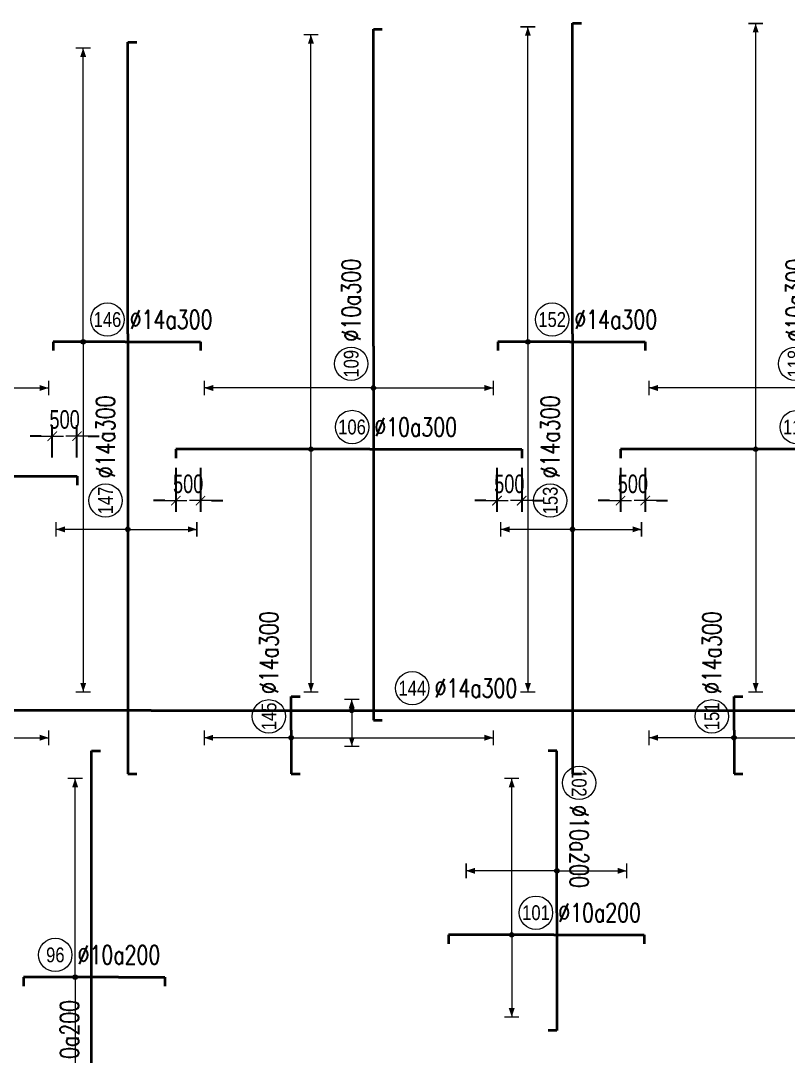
# Model space of a CAD drawing. Header units: millimetres. Extents: x -179076 to 505271, y -18667 to 80933.
# Drawn here: x 172832 to 188367, y 58000 to 78959 of the extents above; entities that cross this region are included whole.
import ezdxf
from ezdxf.enums import TextEntityAlignment as Align

# ---------------------------------------------------------------- set-up
doc = ezdxf.new("R2010")
doc.units = ezdxf.units.MM
doc.layers.get('0').update_dxf_attribs({"lineweight": 20})
doc.layers.get('Defpoints').update_dxf_attribs({"color": 151, "lineweight": 9})
for name, color, linetype, lineweight in [('NDC_S_DIM', 1, 'Continuous', 15), ('NDC_S_REBAR', 4, 'Continuous', 35), ('NDC_S_VN TEXT', 7, 'Continuous', 20)]:
    doc.layers.add(name, color=color, linetype=linetype, lineweight=lineweight)
doc.styles.add('ARIAL', font='arial.ttf', dxfattribs={"width": 0.8})
doc.styles.add('NDC_DIM', font='', dxfattribs={"width": 0.75})
doc.styles.add('NDC_EN TXT', font='romans.shx', dxfattribs={"width": 0.8})
doc.styles.get('NDC_DIM').set_extended_font_data('Dotum')
doc.dimstyles.new('NDC_dim_150', dxfattribs={"dimscale": 150, "dimtxt": 2.5, "dimasz": 1.5, "dimexe": 1.5, "dimexo": 2.5, "dimgap": 1, "dimtad": 1, "dimdec": 0, "dimzin": 0, "dimdsep": 46, "dimtxsty": 'NDC_DIM', "dimblk": 'DIMMARK', "dimcen": 0.09, "dimdle": 1.2, "dimclrd": 1, "dimclre": 1, "dimclrt": 3, "dimadec": 0, "dimazin": 0, "dimtfac": 1, "dimtdec": 0, "dimtix": 1, "dimtofl": 0, "dimtmove": 0, "dimatfit": 3, "dimfxl": 8, "dimfxlon": 1, "dimtolj": 1, "dimtzin": 0, "dimarcsym": 0})

# ---------------------------------------------------------------- blocks, each defined once
blk = doc.blocks.new('DIMMARK')
at = {"layer": 'NDC_S_DIM', "color": 1}
blk.add_line((-1.5, 0), (1, 0), dxfattribs=at)
at = {"layer": 'NDC_S_DIM', "color": 2, "const_width": 0.1}
blk.add_lwpolyline([(-0.424, -0.424), (0.424, 0.424)], dxfattribs=at)
blk = doc.blocks.new('*D217')
at = {"layer": 'Defpoints', "color": 0, "transparency": 16777216}
for p in [(173971, 70550), (173471, 69742), (173971, 69742)]:
    blk.add_point(p, dxfattribs=at)
at = {"layer": 'NDC_S_DIM', "color": 1, "lineweight": -2, "transparency": 16777216}
for p, q in [((173471, 70117), (173471, 70775)), ((173971, 70117), (173971, 70775)), ((173246, 70550), (173021, 70550)), ((174196, 70550), (174421, 70550))]:
    blk.add_line(p, q, dxfattribs=at)
at = {"layer": 'NDC_S_DIM', "color": 1, "lineweight": -2, "transparency": 16777216, "xscale": 225, "yscale": 225, "zscale": 225}
blk.add_blockref('DIMMARK', (173471, 70550), dxfattribs=at)
at = {"layer": 'NDC_S_DIM', "color": 1, "lineweight": -2, "transparency": 16777216, "xscale": 225, "yscale": 225, "zscale": 225, "rotation": 180}
blk.add_blockref('DIMMARK', (173971, 70550), dxfattribs=at)
at = {"layer": 'NDC_S_DIM', "color": 3, "transparency": 16777216, "insert": (173721, 70887), "char_height": 375, "attachment_point": 5, "style": 'NDC_DIM'}
blk.add_mtext('\\A1;500', dxfattribs=at)
blk = doc.blocks.new('*D218')
at = {"layer": 'Defpoints', "color": 0, "transparency": 16777216}
for p in [(175971, 70286), (176471, 70286), (176471, 69246)]:
    blk.add_point(p, dxfattribs=at)
at = {"layer": 'NDC_S_DIM', "color": 1, "lineweight": -2, "transparency": 16777216}
for p, q in [((175971, 69911), (175971, 69021)), ((176471, 69911), (176471, 69021)), ((175746, 69246), (175521, 69246)), ((176696, 69246), (176921, 69246))]:
    blk.add_line(p, q, dxfattribs=at)
at = {"layer": 'NDC_S_DIM', "color": 1, "lineweight": -2, "transparency": 16777216, "xscale": 225, "yscale": 225, "zscale": 225}
blk.add_blockref('DIMMARK', (175971, 69246), dxfattribs=at)
at = {"layer": 'NDC_S_DIM', "color": 1, "lineweight": -2, "transparency": 16777216, "xscale": 225, "yscale": 225, "zscale": 225, "rotation": 180}
blk.add_blockref('DIMMARK', (176471, 69246), dxfattribs=at)
at = {"layer": 'NDC_S_DIM', "color": 3, "transparency": 16777216, "insert": (176221, 69584), "char_height": 375, "attachment_point": 5, "style": 'NDC_DIM'}
blk.add_mtext('\\A1;500', dxfattribs=at)
blk = doc.blocks.new('*D219')
at = {"layer": 'Defpoints', "color": 0, "transparency": 16777216}
for p in [(182471, 70286), (182971, 70286), (182471, 69246)]:
    blk.add_point(p, dxfattribs=at)
at = {"layer": 'NDC_S_DIM', "color": 1, "lineweight": -2, "transparency": 16777216}
for p, q in [((182471, 69911), (182471, 69021)), ((182971, 69911), (182971, 69021)), ((182246, 69246), (182021, 69246)), ((183196, 69246), (183421, 69246))]:
    blk.add_line(p, q, dxfattribs=at)
at = {"layer": 'NDC_S_DIM', "color": 1, "lineweight": -2, "transparency": 16777216, "xscale": 225, "yscale": 225, "zscale": 225}
blk.add_blockref('DIMMARK', (182471, 69246), dxfattribs=at)
at = {"layer": 'NDC_S_DIM', "color": 1, "lineweight": -2, "transparency": 16777216, "xscale": 225, "yscale": 225, "zscale": 225, "rotation": 180}
blk.add_blockref('DIMMARK', (182971, 69246), dxfattribs=at)
at = {"layer": 'NDC_S_DIM', "color": 3, "transparency": 16777216, "insert": (182721, 69584), "char_height": 375, "attachment_point": 5, "style": 'NDC_DIM'}
blk.add_mtext('\\A1;500', dxfattribs=at)
blk = doc.blocks.new('*D220')
at = {"layer": 'Defpoints', "color": 0, "transparency": 16777216}
for p in [(184971, 70286), (185471, 70286), (185471, 69246)]:
    blk.add_point(p, dxfattribs=at)
at = {"layer": 'NDC_S_DIM', "color": 1, "lineweight": -2, "transparency": 16777216}
for p, q in [((184971, 69911), (184971, 69021)), ((185471, 69911), (185471, 69021)), ((184746, 69246), (184521, 69246)), ((185696, 69246), (185921, 69246))]:
    blk.add_line(p, q, dxfattribs=at)
at = {"layer": 'NDC_S_DIM', "color": 1, "lineweight": -2, "transparency": 16777216, "xscale": 225, "yscale": 225, "zscale": 225}
blk.add_blockref('DIMMARK', (184971, 69246), dxfattribs=at)
at = {"layer": 'NDC_S_DIM', "color": 1, "lineweight": -2, "transparency": 16777216, "xscale": 225, "yscale": 225, "zscale": 225, "rotation": 180}
blk.add_blockref('DIMMARK', (185471, 69246), dxfattribs=at)
at = {"layer": 'NDC_S_DIM', "color": 3, "transparency": 16777216, "insert": (185221, 69584), "char_height": 375, "attachment_point": 5, "style": 'NDC_DIM'}
blk.add_mtext('\\A1;500', dxfattribs=at)
blk = doc.blocks.new('*U351')
h = blk.add_hatch(color=6)
edge = h.paths.add_edge_path()
edge.add_arc((27.07, 0), 0.3, 0, 360)
at = {"layer": 'NDC_S_DIM', "color": 8}
for q in [(27.07, 1.49), (27.07, -4.84)]:
    blk.add_line((27.07, 0), q, dxfattribs=at)
for points in [[(26.07, 1.49, 0.2, 0.2, 0), (28.07, 1.49, 0, 0, 0)], [(26.07, -4.84, 0.2, 0.2, 0), (28.07, -4.84, 0, 0, 0)]]:
    blk.add_lwpolyline(points, format="xyseb", dxfattribs=at)
at = {"layer": 'NDC_S_DIM'}
blk.add_circle((35.24, 3), 2.25, dxfattribs=at)
at = {"layer": 'NDC_S_DIM', "color": 6}
blk.add_circle((27.07, 0), 0.3, dxfattribs=at)
at = {"layer": 'NDC_S_DIM', "color": 8}
for points in [[(26.67, 0.29), (27.07, 1.49), (27.47, 0.29)], [(26.67, -3.64), (27.07, -4.84), (27.47, -3.64)]]:
    blk.add_solid(points, dxfattribs=at)
at = {"layer": 'NDC_S_REBAR'}
for q in [(-107.67, 0), (281, 0)]:
    blk.add_line((0, 0), q, dxfattribs=at)
at = {"layer": 'NDC_S_VN TEXT', "color": 3, "style": 'NDC_EN TXT', "width": 0.75}
blk.add_attdef('DKT', (38.24, 1.75), '', height=2.5, dxfattribs=at)
at = {"layer": 'NDC_S_VN TEXT', "style": 'ARIAL', "width": 0.8}
blk.add_attdef('KHT', text='', height=2, dxfattribs=at).set_placement((35.24, 3), align=Align.MIDDLE_CENTER)
blk = doc.blocks.new('*U300')
h = blk.add_hatch(color=6)
edge = h.paths.add_edge_path()
edge.add_arc((-7.93, 0), 0.3, 0, 360)
at = {"layer": 'NDC_S_DIM', "color": 8}
for q in [(-7.93, 55.93), (-7.93, -32.75)]:
    blk.add_line((-7.93, 0), q, dxfattribs=at)
for points in [[(-8.93, 55.93, 0.2, 0.2, 0), (-6.93, 55.93, 0, 0, 0)], [(-8.93, -32.75, 0.2, 0.2, 0), (-6.93, -32.75, 0, 0, 0)]]:
    blk.add_lwpolyline(points, format="xyseb", dxfattribs=at)
at = {"layer": 'NDC_S_DIM'}
blk.add_circle((-2.39, 3), 2.25, dxfattribs=at)
at = {"layer": 'NDC_S_DIM', "color": 6}
blk.add_circle((-7.93, 0), 0.3, dxfattribs=at)
at = {"layer": 'NDC_S_DIM', "color": 8}
for points in [[(-8.33, 54.73), (-7.93, 55.93), (-7.53, 54.73)], [(-8.33, -31.55), (-7.93, -32.75), (-7.53, -31.55)]]:
    blk.add_solid(points, dxfattribs=at)
at = {"layer": 'NDC_S_REBAR'}
for p, q in [((0, 0), (-26.16, 0)), ((-26.16, 0), (-26.16, -1.2)), ((0, 0), (20.5, 0)), ((20.5, 0), (20.5, -1.2)), ((-26.16, -1.2), (-26.16, -1.2)), ((20.5, -1.2), (20.5, -1.2))]:
    blk.add_line(p, q, dxfattribs=at)
at = {"layer": 'NDC_S_VN TEXT', "color": 3, "style": 'NDC_EN TXT', "width": 0.75}
blk.add_attdef('DKT', (0.61, 1.75), '', height=2.5, dxfattribs=at)
at = {"layer": 'NDC_S_VN TEXT', "style": 'ARIAL', "width": 0.8}
blk.add_attdef('KHT', text='', height=2, dxfattribs=at).set_placement((-2.39, 3), align=Align.MIDDLE_CENTER)
blk = doc.blocks.new('*U301')
h = blk.add_hatch(color=6)
edge = h.paths.add_edge_path()
edge.add_arc((-7.93, 0), 0.3, 0, 360)
at = {"layer": 'NDC_S_DIM', "color": 8}
for q in [(-7.93, 57.45), (-7.93, -32.75)]:
    blk.add_line((-7.93, 0), q, dxfattribs=at)
for points in [[(-8.93, 57.45, 0.2, 0.2, 0), (-6.93, 57.45, 0, 0, 0)], [(-8.93, -32.75, 0.2, 0.2, 0), (-6.93, -32.75, 0, 0, 0)]]:
    blk.add_lwpolyline(points, format="xyseb", dxfattribs=at)
at = {"layer": 'NDC_S_DIM'}
blk.add_circle((-2.39, 3), 2.25, dxfattribs=at)
at = {"layer": 'NDC_S_DIM', "color": 6}
blk.add_circle((-7.93, 0), 0.3, dxfattribs=at)
at = {"layer": 'NDC_S_DIM', "color": 8}
for points in [[(-8.33, 56.25), (-7.93, 57.45), (-7.53, 56.25)], [(-8.33, -31.55), (-7.93, -32.75), (-7.53, -31.55)]]:
    blk.add_solid(points, dxfattribs=at)
at = {"layer": 'NDC_S_REBAR'}
for p, q in [((0, 0), (-26.16, 0)), ((-26.16, 0), (-26.16, -1.2)), ((0, 0), (20.5, 0)), ((20.5, 0), (20.5, -1.2)), ((-26.16, -1.2), (-26.16, -1.2)), ((20.5, -1.2), (20.5, -1.2))]:
    blk.add_line(p, q, dxfattribs=at)
at = {"layer": 'NDC_S_VN TEXT', "color": 3, "style": 'NDC_EN TXT', "width": 0.75}
blk.add_attdef('DKT', (0.61, 1.75), '', height=2.5, dxfattribs=at)
at = {"layer": 'NDC_S_VN TEXT', "style": 'ARIAL', "width": 0.8}
blk.add_attdef('KHT', text='', height=2, dxfattribs=at).set_placement((-2.39, 3), align=Align.MIDDLE_CENTER)
blk = doc.blocks.new('*U319')
h = blk.add_hatch(color=6)
edge = h.paths.add_edge_path()
edge.add_arc((-5.66, 0), 0.3, 0, 360)
at = {"layer": 'NDC_S_DIM', "color": 8}
for q in [(-5.66, 39.64), (-5.66, -47.25)]:
    blk.add_line((-5.66, 0), q, dxfattribs=at)
for points in [[(-6.66, 39.64, 0.2, 0.2, 0), (-4.66, 39.64, 0, 0, 0)], [(-6.66, -47.25, 0.2, 0.2, 0), (-4.66, -47.25, 0, 0, 0)]]:
    blk.add_lwpolyline(points, format="xyseb", dxfattribs=at)
at = {"layer": 'NDC_S_DIM'}
blk.add_circle((-2.39, 3), 2.25, dxfattribs=at)
at = {"layer": 'NDC_S_DIM', "color": 6}
blk.add_circle((-5.66, 0), 0.3, dxfattribs=at)
at = {"layer": 'NDC_S_DIM', "color": 8}
for points in [[(-6.06, 38.44), (-5.66, 39.64), (-5.26, 38.44)], [(-6.06, -46.05), (-5.66, -47.25), (-5.26, -46.05)]]:
    blk.add_solid(points, dxfattribs=at)
at = {"layer": 'NDC_S_REBAR'}
for p, q in [((0, 0), (-9.73, 0)), ((-9.73, 0), (-9.73, -1.2)), ((0, 0), (10.15, 0)), ((10.15, 0), (10.15, -1.2)), ((-9.73, -1.2), (-9.73, -1.2)), ((10.15, -1.2), (10.15, -1.2))]:
    blk.add_line(p, q, dxfattribs=at)
at = {"layer": 'NDC_S_VN TEXT', "color": 3, "style": 'NDC_EN TXT', "width": 0.75}
blk.add_attdef('DKT', (0.61, 1.75), '', height=2.5, dxfattribs=at)
at = {"layer": 'NDC_S_VN TEXT', "style": 'ARIAL', "width": 0.8}
blk.add_attdef('KHT', text='', height=2, dxfattribs=at).set_placement((-2.39, 3), align=Align.MIDDLE_CENTER)
blk = doc.blocks.new('*U320')
h = blk.add_hatch(color=6)
edge = h.paths.add_edge_path()
edge.add_arc((-5.66, 0), 0.3, 0, 360)
at = {"layer": 'NDC_S_DIM', "color": 8}
for q in [(-5.66, 42.49), (-5.66, -47.25)]:
    blk.add_line((-5.66, 0), q, dxfattribs=at)
for points in [[(-6.66, 42.49, 0.2, 0.2, 0), (-4.66, 42.49, 0, 0, 0)], [(-6.66, -47.25, 0.2, 0.2, 0), (-4.66, -47.25, 0, 0, 0)]]:
    blk.add_lwpolyline(points, format="xyseb", dxfattribs=at)
at = {"layer": 'NDC_S_DIM'}
blk.add_circle((-2.39, 3), 2.25, dxfattribs=at)
at = {"layer": 'NDC_S_DIM', "color": 6}
blk.add_circle((-5.66, 0), 0.3, dxfattribs=at)
at = {"layer": 'NDC_S_DIM', "color": 8}
for points in [[(-6.06, 41.29), (-5.66, 42.49), (-5.26, 41.29)], [(-6.06, -46.05), (-5.66, -47.25), (-5.26, -46.05)]]:
    blk.add_solid(points, dxfattribs=at)
at = {"layer": 'NDC_S_REBAR'}
for p, q in [((0, 0), (-9.73, 0)), ((-9.73, 0), (-9.73, -1.2)), ((0, 0), (10.15, 0)), ((10.15, 0), (10.15, -1.2)), ((-9.73, -1.2), (-9.73, -1.2)), ((10.15, -1.2), (10.15, -1.2))]:
    blk.add_line(p, q, dxfattribs=at)
at = {"layer": 'NDC_S_VN TEXT', "color": 3, "style": 'NDC_EN TXT', "width": 0.75}
blk.add_attdef('DKT', (0.61, 1.75), '', height=2.5, dxfattribs=at)
at = {"layer": 'NDC_S_VN TEXT', "style": 'ARIAL', "width": 0.8}
blk.add_attdef('KHT', text='', height=2, dxfattribs=at).set_placement((-2.39, 3), align=Align.MIDDLE_CENTER)
blk = doc.blocks.new('*U327')
h = blk.add_hatch(color=6)
edge = h.paths.add_edge_path()
edge.add_arc((-5.66, 0), 0.3, 0, 360)
at = {"layer": 'NDC_S_DIM', "color": 8}
for q in [(-5.66, 16.37), (-5.66, -12.63)]:
    blk.add_line((-5.66, 0), q, dxfattribs=at)
for points in [[(-6.66, 16.37, 0.2, 0.2, 0), (-4.66, 16.37, 0, 0, 0)], [(-6.66, -12.63, 0.2, 0.2, 0), (-4.66, -12.63, 0, 0, 0)]]:
    blk.add_lwpolyline(points, format="xyseb", dxfattribs=at)
at = {"layer": 'NDC_S_DIM'}
blk.add_circle((-2.39, 3), 2.25, dxfattribs=at)
at = {"layer": 'NDC_S_DIM', "color": 6}
blk.add_circle((-5.66, 0), 0.3, dxfattribs=at)
at = {"layer": 'NDC_S_DIM', "color": 8}
for points in [[(-6.06, 15.17), (-5.66, 16.37), (-5.26, 15.17)], [(-6.06, -11.43), (-5.66, -12.63), (-5.26, -11.43)]]:
    blk.add_solid(points, dxfattribs=at)
at = {"layer": 'NDC_S_REBAR'}
for p, q in [((0, 0), (-50.5, 0)), ((-50.5, 0), (-50.5, -1.2)), ((0, 0), (39.27, 0)), ((39.27, 0), (39.27, -1.2)), ((-50.5, -1.2), (-50.5, -1.2)), ((39.27, -1.2), (39.27, -1.2))]:
    blk.add_line(p, q, dxfattribs=at)
at = {"layer": 'NDC_S_VN TEXT', "color": 3, "style": 'NDC_EN TXT', "width": 0.75}
blk.add_attdef('DKT', (0.61, 1.75), '', height=2.5, dxfattribs=at)
at = {"layer": 'NDC_S_VN TEXT', "style": 'ARIAL', "width": 0.8}
blk.add_attdef('KHT', text='', height=2, dxfattribs=at).set_placement((-2.39, 3), align=Align.MIDDLE_CENTER)
blk = doc.blocks.new('*U328')
h = blk.add_hatch(color=6)
edge = h.paths.add_edge_path()
edge.add_arc((-5.66, 0), 0.3, 0, 360)
at = {"layer": 'NDC_S_DIM', "color": 8}
for q in [(-5.66, 22.82), (-5.66, -16.18)]:
    blk.add_line((-5.66, 0), q, dxfattribs=at)
for points in [[(-6.66, 22.82, 0.2, 0.2, 0), (-4.66, 22.82, 0, 0, 0)], [(-6.66, -16.18, 0.2, 0.2, 0), (-4.66, -16.18, 0, 0, 0)]]:
    blk.add_lwpolyline(points, format="xyseb", dxfattribs=at)
at = {"layer": 'NDC_S_DIM'}
blk.add_circle((-2.39, 3), 2.25, dxfattribs=at)
at = {"layer": 'NDC_S_DIM', "color": 6}
blk.add_circle((-5.66, 0), 0.3, dxfattribs=at)
at = {"layer": 'NDC_S_DIM', "color": 8}
for points in [[(-6.06, 21.62), (-5.66, 22.82), (-5.26, 21.62)], [(-6.06, -14.98), (-5.66, -16.18), (-5.26, -14.98)]]:
    blk.add_solid(points, dxfattribs=at)
at = {"layer": 'NDC_S_REBAR'}
for p, q in [((0, 0), (-50.5, 0)), ((-50.5, 0), (-50.5, -1.2)), ((0, 0), (42.74, 0)), ((42.74, 0), (42.74, -1.2)), ((-50.5, -1.2), (-50.5, -1.2)), ((42.74, -1.2), (42.74, -1.2))]:
    blk.add_line(p, q, dxfattribs=at)
at = {"layer": 'NDC_S_VN TEXT', "color": 3, "style": 'NDC_EN TXT', "width": 0.75}
blk.add_attdef('DKT', (0.61, 1.75), '', height=2.5, dxfattribs=at)
at = {"layer": 'NDC_S_VN TEXT', "style": 'ARIAL', "width": 0.8}
blk.add_attdef('KHT', text='', height=2, dxfattribs=at).set_placement((-2.39, 3), align=Align.MIDDLE_CENTER)
blk = doc.blocks.new('*U329')
h = blk.add_hatch(color=6)
edge = h.paths.add_edge_path()
edge.add_arc((-5.66, 0), 0.3, 0, 360)
at = {"layer": 'NDC_S_DIM', "color": 8}
for q in [(-5.66, 22.72), (-5.66, -16.28)]:
    blk.add_line((-5.66, 0), q, dxfattribs=at)
for points in [[(-6.66, 22.72, 0.2, 0.2, 0), (-4.66, 22.72, 0, 0, 0)], [(-6.66, -16.28, 0.2, 0.2, 0), (-4.66, -16.28, 0, 0, 0)]]:
    blk.add_lwpolyline(points, format="xyseb", dxfattribs=at)
at = {"layer": 'NDC_S_DIM'}
blk.add_circle((-2.39, 3), 2.25, dxfattribs=at)
at = {"layer": 'NDC_S_DIM', "color": 6}
blk.add_circle((-5.66, 0), 0.3, dxfattribs=at)
at = {"layer": 'NDC_S_DIM', "color": 8}
for points in [[(-6.06, 21.52), (-5.66, 22.72), (-5.26, 21.52)], [(-6.06, -15.08), (-5.66, -16.28), (-5.26, -15.08)]]:
    blk.add_solid(points, dxfattribs=at)
at = {"layer": 'NDC_S_REBAR'}
for p, q in [((0, 0), (-50.5, 0)), ((-50.5, 0), (-50.5, -1.2)), ((0, 0), (43.9, 0)), ((43.9, 0), (43.9, -1.2)), ((-50.5, -1.2), (-50.5, -1.2)), ((43.9, -1.2), (43.9, -1.2))]:
    blk.add_line(p, q, dxfattribs=at)
at = {"layer": 'NDC_S_VN TEXT', "color": 3, "style": 'NDC_EN TXT', "width": 0.75}
blk.add_attdef('DKT', (0.61, 1.75), '', height=2.5, dxfattribs=at)
at = {"layer": 'NDC_S_VN TEXT', "style": 'ARIAL', "width": 0.8}
blk.add_attdef('KHT', text='', height=2, dxfattribs=at).set_placement((-2.39, 3), align=Align.MIDDLE_CENTER)
blk = doc.blocks.new('*U312')
h = blk.add_hatch(color=6)
edge = h.paths.add_edge_path()
edge.add_arc((-26.39, 0), 0.3, 0, 360)
at = {"layer": 'NDC_S_DIM', "color": 8}
for q in [(-26.39, 9.68), (-26.39, -9.32)]:
    blk.add_line((-26.39, 0), q, dxfattribs=at)
for points in [[(-27.39, 9.68, 0.2, 0.2, 0), (-25.39, 9.68, 0, 0, 0)], [(-27.39, -9.32, 0.2, 0.2, 0), (-25.39, -9.32, 0, 0, 0)]]:
    blk.add_lwpolyline(points, format="xyseb", dxfattribs=at)
at = {"layer": 'NDC_S_DIM'}
blk.add_circle((-22.5, 3), 2.25, dxfattribs=at)
at = {"layer": 'NDC_S_DIM', "color": 6}
blk.add_circle((-26.39, 0), 0.3, dxfattribs=at)
at = {"layer": 'NDC_S_DIM', "color": 8}
for points in [[(-26.79, 8.48), (-26.39, 9.68), (-25.99, 8.48)], [(-26.79, -8.12), (-26.39, -9.32), (-25.99, -8.12)]]:
    blk.add_solid(points, dxfattribs=at)
at = {"layer": 'NDC_S_REBAR'}
for p, q in [((0, 0), (-59.39, 0)), ((-59.39, 0), (-59.39, -1.2)), ((0, 0), (39.33, 0)), ((39.33, 0), (39.33, -1.2)), ((-59.39, -1.2), (-59.39, -1.2)), ((39.33, -1.2), (39.33, -1.2))]:
    blk.add_line(p, q, dxfattribs=at)
at = {"layer": 'NDC_S_VN TEXT', "color": 3, "style": 'NDC_EN TXT', "width": 0.75}
blk.add_attdef('DKT', (-19.5, 1.75), '', height=2.5, dxfattribs=at)
at = {"layer": 'NDC_S_VN TEXT', "style": 'ARIAL', "width": 0.8}
blk.add_attdef('KHT', text='', height=2, dxfattribs=at).set_placement((-22.5, 3), align=Align.MIDDLE_CENTER)
blk = doc.blocks.new('*U313')
h = blk.add_hatch(color=6)
edge = h.paths.add_edge_path()
edge.add_arc((-26.39, 0), 0.3, 0, 360)
at = {"layer": 'NDC_S_DIM', "color": 8}
for q in [(-26.39, 9.68), (-26.39, -9.32)]:
    blk.add_line((-26.39, 0), q, dxfattribs=at)
for points in [[(-27.39, 9.68, 0.2, 0.2, 0), (-25.39, 9.68, 0, 0, 0)], [(-27.39, -9.32, 0.2, 0.2, 0), (-25.39, -9.32, 0, 0, 0)]]:
    blk.add_lwpolyline(points, format="xyseb", dxfattribs=at)
at = {"layer": 'NDC_S_DIM'}
blk.add_circle((-22.5, 3), 2.25, dxfattribs=at)
at = {"layer": 'NDC_S_DIM', "color": 6}
blk.add_circle((-26.39, 0), 0.3, dxfattribs=at)
at = {"layer": 'NDC_S_DIM', "color": 8}
for points in [[(-26.79, 8.48), (-26.39, 9.68), (-25.99, 8.48)], [(-26.79, -8.12), (-26.39, -9.32), (-25.99, -8.12)]]:
    blk.add_solid(points, dxfattribs=at)
at = {"layer": 'NDC_S_REBAR'}
for p, q in [((0, 0), (-59.39, 0)), ((-59.39, 0), (-59.39, -1.2)), ((0, 0), (41.92, 0)), ((41.92, 0), (41.92, -1.2)), ((-59.39, -1.2), (-59.39, -1.2)), ((41.92, -1.2), (41.92, -1.2))]:
    blk.add_line(p, q, dxfattribs=at)
at = {"layer": 'NDC_S_VN TEXT', "color": 3, "style": 'NDC_EN TXT', "width": 0.75}
blk.add_attdef('DKT', (-19.5, 1.75), '', height=2.5, dxfattribs=at)
at = {"layer": 'NDC_S_VN TEXT', "style": 'ARIAL', "width": 0.8}
blk.add_attdef('KHT', text='', height=2, dxfattribs=at).set_placement((-22.5, 3), align=Align.MIDDLE_CENTER)
blk = doc.blocks.new('*U346')
h = blk.add_hatch(color=6)
edge = h.paths.add_edge_path()
edge.add_arc((-1.02, 0), 0.3, 0, 360)
at = {"layer": 'NDC_S_DIM', "color": 8}
for q in [(-1.02, 6.99), (-1.02, -18.01)]:
    blk.add_line((-1.02, 0), q, dxfattribs=at)
for points in [[(-2.02, 6.99, 0.2, 0.2, 0), (-0.02, 6.99, 0, 0, 0)], [(-2.02, -18.01, 0.2, 0.2, 0), (-0.02, -18.01, 0, 0, 0)]]:
    blk.add_lwpolyline(points, format="xyseb", dxfattribs=at)
at = {"layer": 'NDC_S_DIM'}
blk.add_circle((1.87, 3), 2.25, dxfattribs=at)
at = {"layer": 'NDC_S_DIM', "color": 6}
blk.add_circle((-1.02, 0), 0.3, dxfattribs=at)
at = {"layer": 'NDC_S_DIM', "color": 8}
for points in [[(-1.42, 5.79), (-1.02, 6.99), (-0.62, 5.79)], [(-1.42, -16.81), (-1.02, -18.01), (-0.62, -16.81)]]:
    blk.add_solid(points, dxfattribs=at)
at = {"layer": 'NDC_S_REBAR'}
for p, q in [((0, 0), (-5.9, 0)), ((-5.9, 0), (-5.9, -1.2)), ((0, 0), (4.56, 0)), ((4.56, 0), (4.56, -1.2)), ((-5.9, -1.2), (-5.9, -1.2)), ((4.56, -1.2), (4.56, -1.2))]:
    blk.add_line(p, q, dxfattribs=at)
at = {"layer": 'NDC_S_VN TEXT', "color": 3, "style": 'NDC_EN TXT', "width": 0.75}
blk.add_attdef('DKT', (4.87, 1.75), '', height=2.5, dxfattribs=at)
at = {"layer": 'NDC_S_VN TEXT', "style": 'ARIAL', "width": 0.8}
blk.add_attdef('KHT', text='', height=2, dxfattribs=at).set_placement((1.87, 3), align=Align.MIDDLE_CENTER)
blk = doc.blocks.new('*U347')
h = blk.add_hatch(color=6)
edge = h.paths.add_edge_path()
edge.add_arc((-1.02, 0), 0.3, 0, 360)
at = {"layer": 'NDC_S_DIM', "color": 8}
for q in [(-1.02, 11.73), (-1.02, -27.27)]:
    blk.add_line((-1.02, 0), q, dxfattribs=at)
for points in [[(-2.02, 11.73, 0.2, 0.2, 0), (-0.02, 11.73, 0, 0, 0)], [(-2.02, -27.27, 0.2, 0.2, 0), (-0.02, -27.27, 0, 0, 0)]]:
    blk.add_lwpolyline(points, format="xyseb", dxfattribs=at)
at = {"layer": 'NDC_S_DIM'}
blk.add_circle((1.87, 3), 2.25, dxfattribs=at)
at = {"layer": 'NDC_S_DIM', "color": 6}
blk.add_circle((-1.02, 0), 0.3, dxfattribs=at)
at = {"layer": 'NDC_S_DIM', "color": 8}
for points in [[(-1.42, 10.53), (-1.02, 11.73), (-0.62, 10.53)], [(-1.42, -26.07), (-1.02, -27.27), (-0.62, -26.07)]]:
    blk.add_solid(points, dxfattribs=at)
at = {"layer": 'NDC_S_REBAR'}
for p, q in [((0, 0), (-5.9, 0)), ((-5.9, 0), (-5.9, -1.2)), ((0, 0), (4.56, 0)), ((4.56, 0), (4.56, -1.2)), ((-5.9, -1.2), (-5.9, -1.2)), ((4.56, -1.2), (4.56, -1.2))]:
    blk.add_line(p, q, dxfattribs=at)
at = {"layer": 'NDC_S_VN TEXT', "color": 3, "style": 'NDC_EN TXT', "width": 0.75}
blk.add_attdef('DKT', (4.87, 1.75), '', height=2.5, dxfattribs=at)
at = {"layer": 'NDC_S_VN TEXT', "style": 'ARIAL', "width": 0.8}
blk.add_attdef('KHT', text='', height=2, dxfattribs=at).set_placement((1.87, 3), align=Align.MIDDLE_CENTER)
blk = doc.blocks.new('*U331')
h = blk.add_hatch(color=6)
edge = h.paths.add_edge_path()
edge.add_arc((-1.02, 0), 0.3, 0, 360)
at = {"layer": 'NDC_S_DIM', "color": 8}
for q in [(-1.02, 11.48), (-1.02, -27.27)]:
    blk.add_line((-1.02, 0), q, dxfattribs=at)
for points in [[(-2.02, 11.48, 0.2, 0.2, 0), (-0.02, 11.48, 0, 0, 0)], [(-2.02, -27.27, 0.2, 0.2, 0), (-0.02, -27.27, 0, 0, 0)]]:
    blk.add_lwpolyline(points, format="xyseb", dxfattribs=at)
at = {"layer": 'NDC_S_DIM'}
blk.add_circle((1.87, 3), 2.25, dxfattribs=at)
at = {"layer": 'NDC_S_DIM', "color": 6}
blk.add_circle((-1.02, 0), 0.3, dxfattribs=at)
at = {"layer": 'NDC_S_DIM', "color": 8}
for points in [[(-1.42, 10.28), (-1.02, 11.48), (-0.62, 10.28)], [(-1.42, -26.07), (-1.02, -27.27), (-0.62, -26.07)]]:
    blk.add_solid(points, dxfattribs=at)
at = {"layer": 'NDC_S_REBAR'}
for p, q in [((0, 0), (-5.9, 0)), ((-5.9, 0), (-5.9, -1.2)), ((0, 0), (4.56, 0)), ((4.56, 0), (4.56, -1.2)), ((-5.9, -1.2), (-5.9, -1.2)), ((4.56, -1.2), (4.56, -1.2))]:
    blk.add_line(p, q, dxfattribs=at)
at = {"layer": 'NDC_S_VN TEXT', "color": 3, "style": 'NDC_EN TXT', "width": 0.75}
blk.add_attdef('DKT', (4.87, 1.75), '', height=2.5, dxfattribs=at)
at = {"layer": 'NDC_S_VN TEXT', "style": 'ARIAL', "width": 0.8}
blk.add_attdef('KHT', text='', height=2, dxfattribs=at).set_placement((1.87, 3), align=Align.MIDDLE_CENTER)
blk = doc.blocks.new('*U337')
h = blk.add_hatch(color=6)
edge = h.paths.add_edge_path()
edge.add_arc((-2.99, 0), 0.3, 0, 360)
at = {"layer": 'NDC_S_DIM', "color": 8}
for q in [(-2.99, 54.24), (-2.99, -29.12)]:
    blk.add_line((-2.99, 0), q, dxfattribs=at)
for points in [[(-3.99, 54.24, 0.2, 0.2, 0), (-1.99, 54.24, 0, 0, 0)], [(-3.99, -29.12, 0.2, 0.2, 0), (-1.99, -29.12, 0, 0, 0)]]:
    blk.add_lwpolyline(points, format="xyseb", dxfattribs=at)
at = {"layer": 'NDC_S_DIM'}
blk.add_circle((2.1, 3), 2.25, dxfattribs=at)
at = {"layer": 'NDC_S_DIM', "color": 6}
blk.add_circle((-2.99, 0), 0.3, dxfattribs=at)
at = {"layer": 'NDC_S_DIM', "color": 8}
for points in [[(-3.39, 53.04), (-2.99, 54.24), (-2.59, 53.04)], [(-3.39, -27.92), (-2.99, -29.12), (-2.59, -27.92)]]:
    blk.add_solid(points, dxfattribs=at)
at = {"layer": 'NDC_S_REBAR'}
for p, q in [((0, 0), (-57.24, 0)), ((-57.24, 0), (-57.24, -1.2)), ((0, 0), (37.88, 0)), ((37.88, 0), (37.88, -1.2)), ((-57.24, -1.2), (-57.24, -1.2)), ((37.88, -1.2), (37.88, -1.2))]:
    blk.add_line(p, q, dxfattribs=at)
at = {"layer": 'NDC_S_VN TEXT', "color": 3, "style": 'NDC_EN TXT', "width": 0.75}
blk.add_attdef('DKT', (5.1, 1.75), '', height=2.5, dxfattribs=at)
at = {"layer": 'NDC_S_VN TEXT', "style": 'ARIAL', "width": 0.8}
blk.add_attdef('KHT', text='', height=2, dxfattribs=at).set_placement((2.1, 3), align=Align.MIDDLE_CENTER)
blk = doc.blocks.new('*U298')
h = blk.add_hatch(color=6)
edge = h.paths.add_edge_path()
edge.add_arc((-5.86, 0), 0.3, 0, 360)
at = {"layer": 'NDC_S_DIM', "color": 8}
for q in [(-5.86, 26.81), (-5.86, -48.19)]:
    blk.add_line((-5.86, 0), q, dxfattribs=at)
for points in [[(-6.86, 26.81, 0.2, 0.2, 0), (-4.86, 26.81, 0, 0, 0)], [(-6.86, -48.19, 0.2, 0.2, 0), (-4.86, -48.19, 0, 0, 0)]]:
    blk.add_lwpolyline(points, format="xyseb", dxfattribs=at)
at = {"layer": 'NDC_S_DIM'}
blk.add_circle((-8.54, 3), 2.25, dxfattribs=at)
at = {"layer": 'NDC_S_DIM', "color": 6}
blk.add_circle((-5.86, 0), 0.3, dxfattribs=at)
at = {"layer": 'NDC_S_DIM', "color": 8}
for points in [[(-6.26, 25.61), (-5.86, 26.81), (-5.46, 25.61)], [(-6.26, -46.99), (-5.86, -48.19), (-5.46, -46.99)]]:
    blk.add_solid(points, dxfattribs=at)
at = {"layer": 'NDC_S_REBAR'}
for p, q in [((0, 0), (-12.82, 0)), ((-12.82, 0), (-12.82, -1.2)), ((0, 0), (6.25, 0)), ((6.25, 0), (6.25, -1.2)), ((-12.82, -1.2), (-12.82, -1.2)), ((6.25, -1.2), (6.25, -1.2))]:
    blk.add_line(p, q, dxfattribs=at)
at = {"layer": 'NDC_S_VN TEXT', "color": 3, "style": 'NDC_EN TXT', "width": 0.75}
blk.add_attdef('DKT', (-5.54, 1.75), '', height=2.5, dxfattribs=at)
at = {"layer": 'NDC_S_VN TEXT', "style": 'ARIAL', "width": 0.8}
blk.add_attdef('KHT', text='', height=2, dxfattribs=at).set_placement((-8.54, 3), align=Align.MIDDLE_CENTER)
blk = doc.blocks.new('*U299')
h = blk.add_hatch(color=6)
edge = h.paths.add_edge_path()
edge.add_arc((-5.86, 0), 0.3, 0, 360)
at = {"layer": 'NDC_S_DIM', "color": 8}
for q in [(-5.86, 6.81), (-5.86, -7.52)]:
    blk.add_line((-5.86, 0), q, dxfattribs=at)
for points in [[(-6.86, 6.81, 0.2, 0.2, 0), (-4.86, 6.81, 0, 0, 0)], [(-6.86, -7.52, 0.2, 0.2, 0), (-4.86, -7.52, 0, 0, 0)]]:
    blk.add_lwpolyline(points, format="xyseb", dxfattribs=at)
at = {"layer": 'NDC_S_DIM'}
blk.add_circle((6.27, 3), 2.25, dxfattribs=at)
at = {"layer": 'NDC_S_DIM', "color": 6}
blk.add_circle((-5.86, 0), 0.3, dxfattribs=at)
at = {"layer": 'NDC_S_DIM', "color": 8}
for points in [[(-6.26, 5.61), (-5.86, 6.81), (-5.46, 5.61)], [(-6.26, -6.32), (-5.86, -7.52), (-5.46, -6.32)]]:
    blk.add_solid(points, dxfattribs=at)
at = {"layer": 'NDC_S_REBAR'}
for p, q in [((0, 0), (-28.4, 0)), ((-28.4, 0), (-28.4, -1.2)), ((0, 0), (54.07, 0)), ((54.07, 0), (54.07, -1.2)), ((-28.4, -1.2), (-28.4, -1.2)), ((54.07, -1.2), (54.07, -1.2))]:
    blk.add_line(p, q, dxfattribs=at)
at = {"layer": 'NDC_S_VN TEXT', "color": 3, "style": 'NDC_EN TXT', "width": 0.75}
blk.add_attdef('DKT', (9.27, 1.75), '', height=2.5, dxfattribs=at)
at = {"layer": 'NDC_S_VN TEXT', "style": 'ARIAL', "width": 0.8}
blk.add_attdef('KHT', text='', height=2, dxfattribs=at).set_placement((6.27, 3), align=Align.MIDDLE_CENTER)
blk = doc.blocks.new('*U349')
h = blk.add_hatch(color=6)
edge = h.paths.add_edge_path()
edge.add_arc((-5.66, 0), 0.3, 0, 360)
at = {"layer": 'NDC_S_DIM', "color": 8}
for q in [(-5.66, 9.41), (-5.66, -12.25)]:
    blk.add_line((-5.66, 0), q, dxfattribs=at)
for points in [[(-6.66, 9.41, 0.2, 0.2, 0), (-4.66, 9.41, 0, 0, 0)], [(-6.66, -12.25, 0.2, 0.2, 0), (-4.66, -12.25, 0, 0, 0)]]:
    blk.add_lwpolyline(points, format="xyseb", dxfattribs=at)
at = {"layer": 'NDC_S_DIM'}
blk.add_circle((-17.52, 3), 2.25, dxfattribs=at)
at = {"layer": 'NDC_S_DIM', "color": 6}
blk.add_circle((-5.66, 0), 0.3, dxfattribs=at)
at = {"layer": 'NDC_S_DIM', "color": 8}
for points in [[(-6.06, 8.21), (-5.66, 9.41), (-5.26, 8.21)], [(-6.06, -11.05), (-5.66, -12.25), (-5.26, -11.05)]]:
    blk.add_solid(points, dxfattribs=at)
at = {"layer": 'NDC_S_REBAR'}
for p, q in [((0, 0), (-21.84, 0)), ((-21.84, 0), (-21.84, -1.2)), ((0, 0), (15.9, 0)), ((15.9, 0), (15.9, -1.2)), ((-21.84, -1.2), (-21.84, -1.2)), ((15.9, -1.2), (15.9, -1.2))]:
    blk.add_line(p, q, dxfattribs=at)
at = {"layer": 'NDC_S_VN TEXT', "color": 3, "style": 'NDC_EN TXT', "width": 0.75}
blk.add_attdef('DKT', (-14.52, 1.75), '', height=2.5, dxfattribs=at)
at = {"layer": 'NDC_S_VN TEXT', "style": 'ARIAL', "width": 0.8}
blk.add_attdef('KHT', text='', height=2, dxfattribs=at).set_placement((-17.52, 3), align=Align.MIDDLE_CENTER)
blk = doc.blocks.new('*U350')
h = blk.add_hatch(color=6)
edge = h.paths.add_edge_path()
edge.add_arc((-5.66, 0), 0.3, 0, 360)
at = {"layer": 'NDC_S_DIM', "color": 8}
for q in [(-5.66, 21.12), (-5.66, -11.08)]:
    blk.add_line((-5.66, 0), q, dxfattribs=at)
for points in [[(-6.66, 21.12, 0.2, 0.2, 0), (-4.66, 21.12, 0, 0, 0)], [(-6.66, -11.08, 0.2, 0.2, 0), (-4.66, -11.08, 0, 0, 0)]]:
    blk.add_lwpolyline(points, format="xyseb", dxfattribs=at)
at = {"layer": 'NDC_S_DIM'}
blk.add_circle((-2.39, 3), 2.25, dxfattribs=at)
at = {"layer": 'NDC_S_DIM', "color": 6}
blk.add_circle((-5.66, 0), 0.3, dxfattribs=at)
at = {"layer": 'NDC_S_DIM', "color": 8}
for points in [[(-6.06, 19.92), (-5.66, 21.12), (-5.26, 19.92)], [(-6.06, -9.88), (-5.66, -11.08), (-5.26, -9.88)]]:
    blk.add_solid(points, dxfattribs=at)
at = {"layer": 'NDC_S_REBAR'}
for p, q in [((0, 0), (-14.19, 0)), ((-14.19, 0), (-14.19, -1.2)), ((0, 0), (12.21, 0)), ((12.21, 0), (12.21, -1.2)), ((-14.19, -1.2), (-14.19, -1.2)), ((12.21, -1.2), (12.21, -1.2))]:
    blk.add_line(p, q, dxfattribs=at)
at = {"layer": 'NDC_S_VN TEXT', "color": 3, "style": 'NDC_EN TXT', "width": 0.75}
blk.add_attdef('DKT', (0.61, 1.75), '', height=2.5, dxfattribs=at)
at = {"layer": 'NDC_S_VN TEXT', "style": 'ARIAL', "width": 0.8}
blk.add_attdef('KHT', text='', height=2, dxfattribs=at).set_placement((-2.39, 3), align=Align.MIDDLE_CENTER)

msp = doc.modelspace()

# ---------------------------------------------------------------- block references
at = {"xscale": 150, "yscale": 150, "zscale": 150}
for name, p, values in [('*U320', (183945.8, 72461.4), {'KHT': '152', 'DKT': '%%c14a300'}), ('*U301', (188896, 70286.3), {'KHT': '117', 'DKT': '%%C10a300'}), ('*U300', (179896, 70286.3), {'KHT': '106', 'DKT': '%%C10a300'}), ('*U319', (174945.8, 72461.4), {'KHT': '146', 'DKT': '%%c14a300'}), ('*U337', (168289.8, 69742.1), {'KHT': '98', 'DKT': '%%C10a300'}), ('*U351', (175471.4, 65000.3), {'KHT': '144', 'DKT': '%%c14a300'}), ('*U298', (174813.3, 59602.4), {'KHT': '96', 'DKT': '%%C10a200'}), ('*U350', (183618.9, 60456.6), {'KHT': '101', 'DKT': '%%C10a200'})]:
    msp.add_blockref(name, p, dxfattribs=at).add_auto_attribs(values)
for name, p, rotation, values in [('*U313', (183999, 72623.2), 90, {'KHT': '153', 'DKT': '%%c14a300'}), ('*U329', (188954.4, 72374.9), 90, {'KHT': '118', 'DKT': '%%C10a300'}), ('*U328', (179970, 72374.9), 90, {'KHT': '109', 'DKT': '%%C10a300'}), ('*U312', (174999, 72623.2), 90, {'KHT': '147', 'DKT': '%%c14a300'}), ('*U327', (171501.8, 72374.9), 90, {'KHT': '104', 'DKT': '%%C10a300'}), ('*U346', (170695, 64599.9), 90, {'KHT': '140', 'DKT': '%%c14a300'}), ('*U347', (178305.8, 64599.9), 90, {'KHT': '145', 'DKT': '%%c14a300'}), ('*U331', (187268.7, 64599.9), 90, {'KHT': '151', 'DKT': '%%c14a300'}), ('*U299', (174267.9, 56074.2), 90, {'KHT': '93', 'DKT': '%%C10a200'}), ('*U349', (183683.9, 60904.3), 270, {'KHT': '102', 'DKT': '%%C10a200'})]:
    msp.add_blockref(name, p, dxfattribs=dict(at, rotation=rotation)).add_auto_attribs(values)

# ---------------------------------------------------------------- dimensions: what is measured, and where the dimension line sits
at = {"layer": 'NDC_S_DIM'}
for base, p1, p2, picture, middle in [((173970.9, 70549.7), (173470.9, 69742.1), (173970.9, 69742.1), '*D217', (173720.9, 70887.4)), ((176470.9, 69246.5), (175970.9, 70286.3), (176470.9, 70286.3), '*D218', (176220.9, 69584.2)), ((182470.9, 69246.5), (182970.9, 70286.3), (182470.9, 70286.3), '*D219', (182720.9, 69584.2)), ((185470.9, 69246.5), (184970.9, 70286.3), (185470.9, 70286.3), '*D220', (185220.9, 69584.2))]:
    dim = msp.add_linear_dim(base=base, p1=p1, p2=p2, dimstyle='NDC_dim_150', dxfattribs=at)
    dim.commit()
    dim.dimension.update_dxf_attribs({"geometry": picture, "text_midpoint": middle})

doc.saveas('drawing.dxf')
